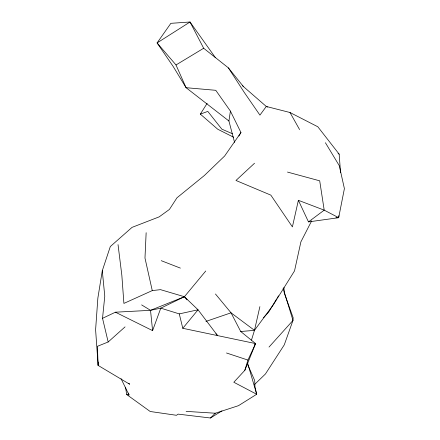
<?xml version="1.0" encoding="UTF-8"?>
<svg xmlns="http://www.w3.org/2000/svg" width="440" height="440" viewBox="0 0 440 440"><rect width="100%" height="100%" fill="white"/><g stroke="black" fill="none" stroke-linecap="round" stroke-linejoin="round"><path stroke-width="0.66" d="M146.146 232.716L144.98 258.055L152.262 290.593L123.899 303.413L121.847 275.336L118.036 244.613M98.329 362.093L98.12 365.42L129.69 384.252L128.81 383.229M102.295 270.721L97.862 298.1L95.601 329.736L98.12 365.42L97.416 346.313L108.169 341.979L102.531 318.307L104.775 296.175L102.295 270.721L110.303 246.56L132.05 227.37L159.187 216.86L169.428 209.429L176.968 197.802L204.386 175.489L224.637 156.013L240.955 132.528L230.412 111.1L215.776 90.31L186.076 87.698L173.195 66.501L157.086 42.922L170.863 23.331L190.02 22L215.474 57.739M325.402 142.725L339.29 165.698L344.399 188.623L338.663 217.696L324.198 210.149L298.381 200.305L308.49 221.898L338.663 217.696L338.877 215.677M234.559 142.406L228.916 121L230.412 111.1M298.381 200.305L292.397 226.881L270.842 195.129L235.972 180.477L254.535 163.24M251.471 340.12L254.474 330.347L259.886 306.647M186.137 411.378L215.287 413.226L238.469 405.675L256.69 394.262L233.816 382.25L244.827 370.32L247.94 360.069L255.574 343.58L240.719 331.513L231.033 312.818L215.452 293.986M102.531 318.307L115.429 312.197L152.592 330.632L160.781 308.149L184.404 296.725L205.744 271.007M244.827 370.32L255.574 343.58L182.798 328.3L179.273 313.896L160.781 308.149L150.519 310.321L115.429 312.197M311.68 220.836L300.889 241.868L294.531 270.881L273.322 304.821L254.474 330.347L240.719 331.513M238.882 136.037L240.955 132.528M276.76 298.738L268.615 312.18L263.56 317.603M277.464 297.567L278.526 295.812M233.607 137.225L217.734 129.228L200.332 114.114L207.141 103.351M254.43 345.274L255.574 343.58M182.798 328.3L198.044 309.788L184.404 296.725L160.496 289.647L152.262 290.593M269.016 347.067L292.985 320.425L293.166 317.757L284.444 293.562M125.505 387.167L126.698 394.548L150.2 411.499L176.468 415.289L178.134 414.128L210.49 418L215.287 413.226M254.556 384.5L265.413 374.006L284.273 344.861L292.985 320.425L283.129 288.216M108.169 341.979L125.059 326.876M308.49 221.898L324.198 210.149L319.704 180.829L287.485 172.073M210.49 418L221.925 410.9M203.671 48.257L190.02 22L157.086 42.922L176.006 64.961L203.671 48.257L228.404 67.881L243.397 86.554L266.288 106.464L267.514 107.085M141.625 304.898L150.519 310.321L184.404 296.725L187.017 299.838M200.332 114.114L207.812 111.403L221.826 129.151L232.315 133.683M205.942 321.415L231.033 312.818L254.474 330.347M179.273 313.896L198.044 309.788L217.685 335.742L215.914 333.729M335.984 217.707L338.663 217.696M126.698 394.548L129.013 394.993L128.508 392.997M340.533 172.496L339.163 154.16L317.823 126.77L289.993 112.508L266.288 106.464L259.93 115.126L244.277 92.433L228.404 67.881M226.501 352.99L247.94 360.069M161.232 260.673L180.384 268.114M338.03 153.417L339.163 154.16M228.916 121L186.076 87.698L176.006 64.961M242.451 85.58L243.397 86.554M289.993 112.508L299.591 129.591M121.038 378.648L129.013 394.993M247.858 364.991L254.711 380.534L254.975 386.815L256.69 394.262L247.577 362.934M150.519 310.321L152.592 330.632M283.959 287.485L284.213 292.93"/></g></svg>
